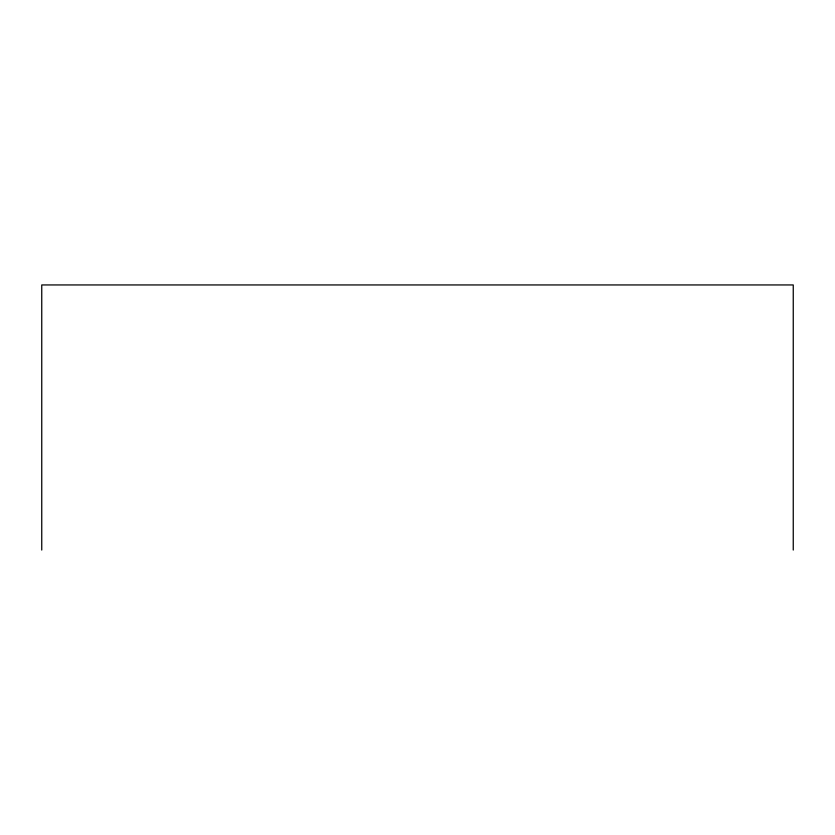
<?xml version="1.0" encoding="UTF-8"?>
<svg xmlns="http://www.w3.org/2000/svg" width="835" height="835" viewBox="0 0 835 835"><rect width="100%" height="100%" fill="white"/><g stroke="black" fill="none" stroke-linecap="round" stroke-linejoin="round"><path stroke-width="1.25" d="M793.25 550.056L793.25 284.944L41.75 284.944L41.75 550.056"/></g></svg>
